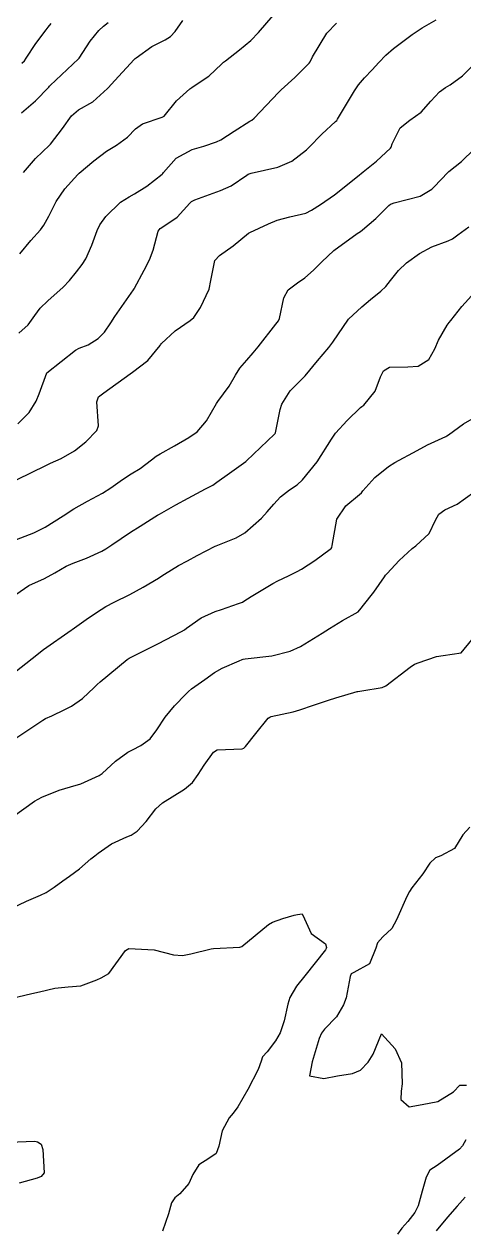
# Model space of a CAD drawing. Header units: metres. Extents: x 307586 to 320046, y 7427249 to 7434250.
# Drawn here: x 319825.8 to 319856.6, y 7429329.9 to 7429414.4 of the extents above; entities that cross this region are included whole.
import ezdxf

# ---------------------------------------------------------------- set-up
doc = ezdxf.new("R2010")
doc.units = ezdxf.units.M
doc.header["$MEASUREMENT"] = 0
doc.layers.add('Curvas de Nivel 1m', color=11, linetype='Continuous')
doc.layers.add('Curvas de Nivel 5m', color=15, linetype='Continuous')

msp = doc.modelspace()

# ---------------------------------------------------------------- linework, layer by layer
at = {"layer": 'Curvas de Nivel 1m', "flags": 128}
for points, elevation in [([(319825.359, 7429386.391), (319826.162, 7429387.181), (319826.66, 7429387.967), (319826.873, 7429388.48), (319827.403, 7429389.96), (319829.419, 7429391.537), (319829.673, 7429391.675), (319830.298, 7429391.921), (319830.997, 7429392.347), (319831.436, 7429392.788), (319831.889, 7429393.461), (319832.164, 7429393.899), (319833.472, 7429395.761), (319833.521, 7429395.83), (319833.552, 7429395.879), (319834.22, 7429397.144), (319834.6, 7429397.869), (319834.84, 7429398.537), (319835.201, 7429399.863), (319835.339, 7429400.048), (319835.526, 7429400.173), (319836.536, 7429400.847), (319837.431, 7429401.841), (319837.481, 7429401.904), (319837.545, 7429401.959), (319837.762, 7429402.053), (319839.562, 7429402.71), (319840.321, 7429403.047), (319841.41, 7429403.792), (319841.509, 7429403.855), (319841.574, 7429403.887), (319841.708, 7429403.922), (319843.579, 7429404.341), (319844.56, 7429404.773), (319845.591, 7429405.574), (319845.761, 7429405.738), (319846.671, 7429406.665), (319847.62, 7429407.541), (319847.71, 7429407.63), (319847.774, 7429407.718), (319847.973, 7429408.062), (319848.958, 7429409.7), (319849.235, 7429410.11), (319849.657, 7429410.603), (319850.186, 7429411.164), (319850.666, 7429411.68), (319851.157, 7429412.197), (319851.683, 7429412.665), (319852.997, 7429413.65), (319853.698, 7429414.098), (319854.671, 7429414.662)], 864), ([(319825.506, 7429398.272), (319826.274, 7429399.214), (319826.952, 7429399.966), (319827.199, 7429400.291), (319827.532, 7429400.914), (319828.061, 7429401.952), (319828.665, 7429402.834), (319829.572, 7429403.839), (319829.619, 7429403.882), (319829.673, 7429403.929), (319830.698, 7429404.803), (319831.588, 7429405.461), (319832.278, 7429405.9), (319833.048, 7429406.442), (319833.61, 7429407.027), (319834.096, 7429407.395), (319835.485, 7429407.861), (319835.585, 7429407.899), (319835.624, 7429407.933), (319836.491, 7429408.994), (319837.429, 7429409.842), (319837.551, 7429409.934), (319837.645, 7429409.998), (319838.747, 7429410.733), (319839.67, 7429411.586), (319839.787, 7429411.693), (319839.931, 7429411.807), (319840.911, 7429412.567), (319841.687, 7429413.209), (319842.23, 7429413.782), (319843.71, 7429415.488)], 862), ([(319825.434, 7429392.722), (319826.101, 7429393.316), (319826.571, 7429393.969), (319826.936, 7429394.487), (319827.463, 7429394.997), (319828.545, 7429395.944), (319828.996, 7429396.421), (319829.489, 7429397.023), (319829.886, 7429397.537), (319830.137, 7429397.924), (319830.553, 7429398.88), (319830.918, 7429399.916), (319831.119, 7429400.322), (319831.533, 7429400.903), (319832.551, 7429401.895), (319833.163, 7429402.272), (319833.552, 7429402.479), (319834.403, 7429403.029), (319835.472, 7429403.861), (319835.524, 7429403.91), (319835.574, 7429403.982), (319836.455, 7429404.981), (319837.59, 7429405.58), (319838.411, 7429405.828), (319839.298, 7429406.114), (319839.6, 7429406.263), (319840.535, 7429406.875), (319841.62, 7429407.569), (319841.758, 7429407.651), (319841.93, 7429407.785), (319843.641, 7429409.573), (319843.731, 7429409.67), (319843.812, 7429409.758), (319844.777, 7429410.628), (319845.67, 7429411.518), (319845.774, 7429411.636), (319845.843, 7429411.738), (319846.019, 7429412.08), (319847.023, 7429413.727), (319847.7, 7429414.429)], 863), ([(319825.659, 7429411.626), (319825.842, 7429411.797), (319825.964, 7429411.977), (319826.629, 7429413.02), (319827.366, 7429413.963), (319827.505, 7429414.151), (319827.697, 7429414.405)], 859), ([(319825.757, 7429403.978), (319826.599, 7429404.953), (319827.592, 7429405.892), (319827.657, 7429405.959), (319828.508, 7429407.048), (319829.129, 7429407.937), (319829.627, 7429408.363), (319830.635, 7429408.917), (319831.642, 7429409.853), (319831.691, 7429409.909), (319832.161, 7429410.415), (319833.528, 7429411.882), (319833.595, 7429411.95), (319833.665, 7429412.011), (319834.753, 7429412.793), (319835.684, 7429413.271), (319836.055, 7429413.49), (319836.393, 7429413.853), (319836.92, 7429414.629)], 861), ([(319825.266, 7429378.284), (319826.499, 7429378.739), (319827.275, 7429379.135), (319828.536, 7429379.941), (319829.288, 7429380.419), (319830.251, 7429380.962), (319831.299, 7429381.538), (319831.877, 7429381.901), (319832.71, 7429382.491), (319833.318, 7429382.873), (319833.946, 7429383.251), (319834.731, 7429383.866), (319835.07, 7429384.128), (319835.337, 7429384.283), (319836.355, 7429384.837), (319837.349, 7429385.413), (319837.945, 7429385.831), (319838.595, 7429386.591), (319839.294, 7429387.811), (319839.384, 7429387.945), (319840.169, 7429389.028), (319840.622, 7429389.798), (319840.925, 7429390.28), (319841.419, 7429390.838), (319841.866, 7429391.344), (319842.215, 7429391.778), (319843.449, 7429393.361), (319843.622, 7429393.588), (319843.695, 7429393.758), (319844.009, 7429395.214), (319844.322, 7429395.752), (319844.972, 7429396.254), (319845.486, 7429396.609), (319846.093, 7429397.135), (319846.676, 7429397.728), (319847.511, 7429398.51), (319849.146, 7429399.696), (319849.373, 7429399.845), (319849.527, 7429399.96), (319850.456, 7429400.764), (319851.373, 7429401.672), (319851.472, 7429401.753), (319851.554, 7429401.791), (319851.736, 7429401.849), (319853.56, 7429402.325), (319854.382, 7429402.815), (319855.18, 7429403.624), (319855.361, 7429403.836), (319855.577, 7429404.038), (319856.452, 7429404.744), (319857.343, 7429405.603)], 866), ([(319825.218, 7429374.441), (319826.14, 7429375.055), (319827.229, 7429375.555), (319827.968, 7429375.949), (319828.758, 7429376.42), (319829.243, 7429376.625), (319830.192, 7429376.977), (319831.256, 7429377.467), (319831.539, 7429377.625), (319831.956, 7429377.9), (319833.272, 7429378.797), (319833.936, 7429379.214), (319834.967, 7429379.863), (319835.165, 7429379.98), (319835.285, 7429380.046), (319836.437, 7429380.703), (319837.296, 7429381.183), (319838.52, 7429381.822), (319839.025, 7429382.097), (319839.31, 7429382.289), (319840.19, 7429382.935), (319841.333, 7429383.751), (319841.38, 7429383.789), (319843.352, 7429385.659), (319843.4, 7429385.712), (319843.417, 7429385.759), (319843.746, 7429387.388), (319843.867, 7429387.755), (319844.441, 7429388.701), (319845.402, 7429389.637), (319845.503, 7429389.739), (319846.355, 7429390.795), (319847.157, 7429391.723), (319847.437, 7429392.11), (319848.548, 7429393.704), (319849.462, 7429394.578), (319850.072, 7429395.079), (319850.808, 7429395.677), (319851.151, 7429396), (319851.484, 7429396.408), (319852.041, 7429397.116), (319852.596, 7429397.654), (319853.51, 7429398.314), (319854.381, 7429398.765), (319855.519, 7429399.187), (319855.814, 7429399.323), (319856.197, 7429399.613), (319856.965, 7429400.173)], 867), ([(319825.153, 7429368.989), (319826.38, 7429369.962), (319827.169, 7429370.579), (319829.106, 7429371.931), (319829.152, 7429371.962), (319829.184, 7429371.988), (319830.32, 7429372.795), (319831.205, 7429373.384), (319831.532, 7429373.581), (319832.123, 7429373.896), (319833.219, 7429374.44), (319834.158, 7429374.936), (319835.23, 7429375.587), (319835.396, 7429375.693), (319835.655, 7429375.856), (319836.632, 7429376.456), (319837.247, 7429376.796), (319837.93, 7429377.153), (319839.184, 7429377.811), (319839.263, 7429377.843), (319840.66, 7429378.405), (319841.273, 7429378.76), (319842.446, 7429379.773), (319842.848, 7429380.209), (319843.298, 7429380.768), (319843.781, 7429381.28), (319844.393, 7429381.749), (319844.943, 7429382.117), (319845.32, 7429382.46), (319846.331, 7429383.73), (319847.349, 7429385.312), (319847.636, 7429385.716), (319848.451, 7429386.619), (319849.38, 7429387.517), (319849.477, 7429387.593), (319849.601, 7429387.688), (319850.406, 7429388.667), (319850.77, 7429389.676), (319850.98, 7429390.103), (319851.413, 7429390.35), (319852.702, 7429390.362), (319853.415, 7429390.417), (319854.174, 7429390.88), (319854.58, 7429391.629), (319854.833, 7429392.232), (319855.45, 7429393.296), (319855.588, 7429393.482), (319855.706, 7429393.617), (319856.484, 7429394.588), (319857.387, 7429395.601)], 868), ([(319825.096, 7429364.28), (319826.068, 7429364.931), (319827.11, 7429365.626), (319827.317, 7429365.742), (319827.75, 7429365.944), (319828.672, 7429366.382), (319829.123, 7429366.623), (319829.906, 7429367.147), (319830.713, 7429367.914), (319830.93, 7429368.127), (319831.147, 7429368.315), (319833.034, 7429369.882), (319833.164, 7429369.963), (319834.438, 7429370.599), (319835.174, 7429370.967), (319836.839, 7429371.835), (319837.054, 7429371.963), (319837.186, 7429372.066), (319838.218, 7429372.804), (319839.204, 7429373.238), (319839.635, 7429373.378), (319840.839, 7429373.794), (319841.1, 7429373.905), (319841.215, 7429373.965), (319841.724, 7429374.289), (319843.227, 7429375.208), (319843.588, 7429375.398), (319844.336, 7429375.749), (319844.935, 7429376.045), (319845.24, 7429376.213), (319846.177, 7429376.803), (319847.261, 7429377.601), (319847.325, 7429377.656), (319847.364, 7429377.718), (319847.399, 7429377.853), (319847.71, 7429379.714), (319848.352, 7429380.65), (319849.309, 7429381.425), (319849.441, 7429381.559), (319849.532, 7429381.688), (319850.375, 7429382.627), (319851.33, 7429383.392), (319851.787, 7429383.663), (319853.342, 7429384.515), (319854.072, 7429384.906), (319855.352, 7429385.483), (319855.439, 7429385.532), (319855.55, 7429385.618), (319856.593, 7429386.379), (319857.371, 7429386.824)], 869), ([(319824.95, 7429352.466), (319825.973, 7429352.95), (319826.964, 7429353.376), (319827.349, 7429353.564), (319827.911, 7429353.941), (319828.522, 7429354.39), (319828.981, 7429354.72), (319829.679, 7429355.23), (319830.48, 7429355.915), (319830.763, 7429356.146), (319830.999, 7429356.324), (319831.936, 7429356.969), (319833.017, 7429357.458), (319833.317, 7429357.578), (319833.737, 7429357.873), (319834.353, 7429358.543), (319835.039, 7429359.422), (319835.509, 7429359.853), (319837.053, 7429360.801), (319837.617, 7429361.264), (319838.002, 7429361.821), (319838.414, 7429362.475), (319839.087, 7429363.387), (319839.338, 7429363.558), (319841.09, 7429363.625), (319841.209, 7429363.671), (319841.322, 7429363.787), (319842.036, 7429364.709), (319842.913, 7429365.763), (319843.023, 7429365.853), (319843.115, 7429365.887), (319844.653, 7429366.212), (319845.122, 7429366.346), (319846.081, 7429366.679), (319847.133, 7429367.033), (319847.65, 7429367.19), (319849.142, 7429367.633), (319849.188, 7429367.644), (319849.471, 7429367.687), (319850.892, 7429367.926), (319851.147, 7429368.036), (319852.867, 7429369.352), (319853.162, 7429369.554), (319853.221, 7429369.581), (319853.418, 7429369.637), (319854.702, 7429370.093), (319855.171, 7429370.165), (319856.423, 7429370.353), (319857.188, 7429371.259)], 871), ([(319857.028, 7429358.14), (319856.552, 7429357.597), (319855.957, 7429356.658), (319855.001, 7429356.135), (319854.629, 7429355.994), (319854.238, 7429355.628), (319853.753, 7429354.865), (319852.975, 7429353.892), (319852.801, 7429353.643), (319852.614, 7429353.29), (319851.903, 7429351.656), (319851.568, 7429351.036), (319850.935, 7429350.463), (319850.561, 7429350.041), (319850.448, 7429349.675), (319850.02, 7429348.57), (319848.906, 7429347.968), (319848.731, 7429347.865), (319848.665, 7429347.692), (319848.375, 7429346.2), (319848.179, 7429345.697), (319847.7, 7429344.866), (319846.856, 7429343.994), (319846.656, 7429343.713), (319846.488, 7429343.356), (319845.99, 7429341.723), (319845.813, 7429340.72), (319846.815, 7429340.546), (319847.776, 7429340.743), (319848.821, 7429340.905), (319849.38, 7429341.129), (319849.922, 7429341.679), (319850.274, 7429342.24), (319850.853, 7429343.67), (319851.803, 7429342.616), (319852.26, 7429341.649), (319852.288, 7429340.171), (319852.227, 7429339.649), (319852.211, 7429339.063), (319852.792, 7429338.559), (319853.694, 7429338.73), (319854.796, 7429338.933), (319855.886, 7429339.604), (319856.334, 7429340.073), (319856.81, 7429340.07)], 871), ([(319824.875, 7429346.142), (319826.341, 7429346.498), (319826.883, 7429346.622), (319827.953, 7429346.874), (319828.888, 7429346.959), (319829.772, 7429347.039), (319830.896, 7429347.443), (319831.213, 7429347.591), (319831.738, 7429347.897), (319832.919, 7429349.508), (319833.155, 7429349.643), (319834.92, 7429349.561), (319836.279, 7429349.202), (319836.916, 7429349.154), (319837.48, 7429349.262), (319838.921, 7429349.62), (319839.086, 7429349.644), (319840.922, 7429349.738), (319841.054, 7429349.788), (319842.939, 7429351.335), (319843.208, 7429351.489), (319843.926, 7429351.75), (319844.725, 7429351.973), (319844.956, 7429352.034), (319845.293, 7429352.072), (319845.458, 7429351.732), (319845.911, 7429350.699), (319846.927, 7429349.965), (319846.996, 7429349.709), (319846.979, 7429349.653), (319846.921, 7429349.559), (319845.472, 7429347.731), (319844.892, 7429347.013), (319844.419, 7429346.206), (319844.287, 7429345.746), (319844.019, 7429344.591), (319843.742, 7429343.751), (319843.418, 7429343.18), (319842.833, 7429342.419), (319842.521, 7429342.071), (319842.423, 7429341.766), (319842.212, 7429341.164), (319841.483, 7429339.78), (319840.791, 7429338.572), (319840.459, 7429338.12), (319840.18, 7429337.796), (319839.679, 7429336.891), (319839.442, 7429335.803), (319839.255, 7429335.298), (319838.744, 7429334.94), (319838.051, 7429334.506), (319837.634, 7429333.821), (319837.357, 7429333.19), (319836.712, 7429332.468), (319836.362, 7429332.181), (319836.147, 7429331.838), (319835.915, 7429331.062), (319835.511, 7429329.848)], 872), ([(319824.755, 7429336.089), (319826.56, 7429336.149), (319826.755, 7429336.114), (319826.996, 7429335.948), (319827.129, 7429335.566), (319827.211, 7429333.945), (319826.997, 7429333.679), (319826.727, 7429333.569), (319825.472, 7429333.218)], 873), ([(319856.763, 7429336.245), (319856.518, 7429335.833), (319856.317, 7429335.597), (319854.741, 7429334.444), (319854.233, 7429334.13), (319853.99, 7429333.627), (319853.698, 7429332.655), (319853.421, 7429331.633), (319853.187, 7429331.154), (319852.696, 7429330.539), (319852.263, 7429330.073), (319851.975, 7429329.651)], 871)]:
    msp.add_lwpolyline(points, dxfattribs=dict(at, elevation=elevation))
at = {"layer": 'Curvas de Nivel 5m', "flags": 128}
for points, elevation in [([(319825.625, 7429408.158), (319826.612, 7429408.992), (319827.541, 7429409.961), (319827.586, 7429410.018), (319827.644, 7429410.081), (319829.617, 7429411.931), (319829.639, 7429411.955), (319829.664, 7429411.985), (319830.441, 7429413.163), (319831.045, 7429413.916), (319831.374, 7429414.235), (319831.699, 7429414.477)], 860), ([(319825.311, 7429382.494), (319826.323, 7429382.964), (319827.326, 7429383.474), (319827.661, 7429383.622), (319828.417, 7429383.944), (319829.338, 7429384.48), (319830.14, 7429385.127), (319830.911, 7429385.914), (319831.023, 7429386.249), (319830.905, 7429387.915), (319831.032, 7429388.268), (319831.389, 7429388.548), (319833.25, 7429389.882), (319833.404, 7429389.987), (319834.477, 7429390.805), (319835.333, 7429391.861), (319835.368, 7429391.917), (319835.425, 7429392.007), (319836.39, 7429392.899), (319837.45, 7429393.616), (319837.711, 7429393.836), (319838.166, 7429394.535), (319838.765, 7429395.821), (319838.891, 7429396.41), (319839.176, 7429397.815), (319839.506, 7429398.16), (319840.466, 7429398.848), (319841.522, 7429399.722), (319841.63, 7429399.788), (319842.922, 7429400.379), (319843.536, 7429400.638), (319844.427, 7429400.864), (319845.544, 7429401.135), (319845.949, 7429401.334), (319846.571, 7429401.73), (319847.56, 7429402.407), (319849.172, 7429403.696), (319849.576, 7429404.028), (319850.49, 7429404.775), (319851.48, 7429405.671), (319851.523, 7429405.742), (319851.598, 7429405.991), (319852.164, 7429407.113), (319852.845, 7429407.652), (319853.629, 7429408.212), (319854.3, 7429408.969), (319854.919, 7429409.627), (319855.335, 7429409.935), (319855.65, 7429410.112), (319856.535, 7429410.736), (319857.397, 7429411.603)], 865), ([(319825.032, 7429358.889), (319826.54, 7429359.958), (319827.046, 7429360.25), (319828.268, 7429360.721), (319829.053, 7429360.959), (319829.795, 7429361.183), (319831.061, 7429361.751), (319831.272, 7429361.907), (319832.202, 7429362.768), (319833.086, 7429363.39), (319833.401, 7429363.564), (319833.997, 7429363.871), (319834.632, 7429364.33), (319835.104, 7429364.949), (319835.694, 7429365.851), (319836.337, 7429366.629), (319837.137, 7429367.454), (319837.322, 7429367.646), (319837.543, 7429367.826), (319838.476, 7429368.49), (319839.154, 7429368.966), (319839.697, 7429369.265), (319840.876, 7429369.793), (319841.081, 7429369.874), (319841.164, 7429369.9), (319841.301, 7429369.925), (319843.167, 7429370.128), (319844.445, 7429370.473), (319845.179, 7429370.789), (319846.7, 7429371.717), (319847.196, 7429372.058), (319848.115, 7429372.614), (319849.208, 7429373.221), (319849.425, 7429373.474), (319849.582, 7429373.686), (319850.305, 7429374.596), (319851.05, 7429375.672), (319851.126, 7429375.78), (319851.237, 7429375.91), (319852.085, 7429376.823), (319852.998, 7429377.644), (319853.265, 7429377.845), (319854.195, 7429378.709), (319854.633, 7429379.627), (319854.861, 7429380.053), (319855.294, 7429380.37), (319856.146, 7429380.765), (319857.313, 7429381.6)], 870), ([(319856.719, 7429332.24), (319856.144, 7429331.599), (319855.478, 7429330.831), (319854.687, 7429329.873)], 870)]:
    msp.add_lwpolyline(points, dxfattribs=dict(at, elevation=elevation))

doc.saveas('drawing.dxf')
